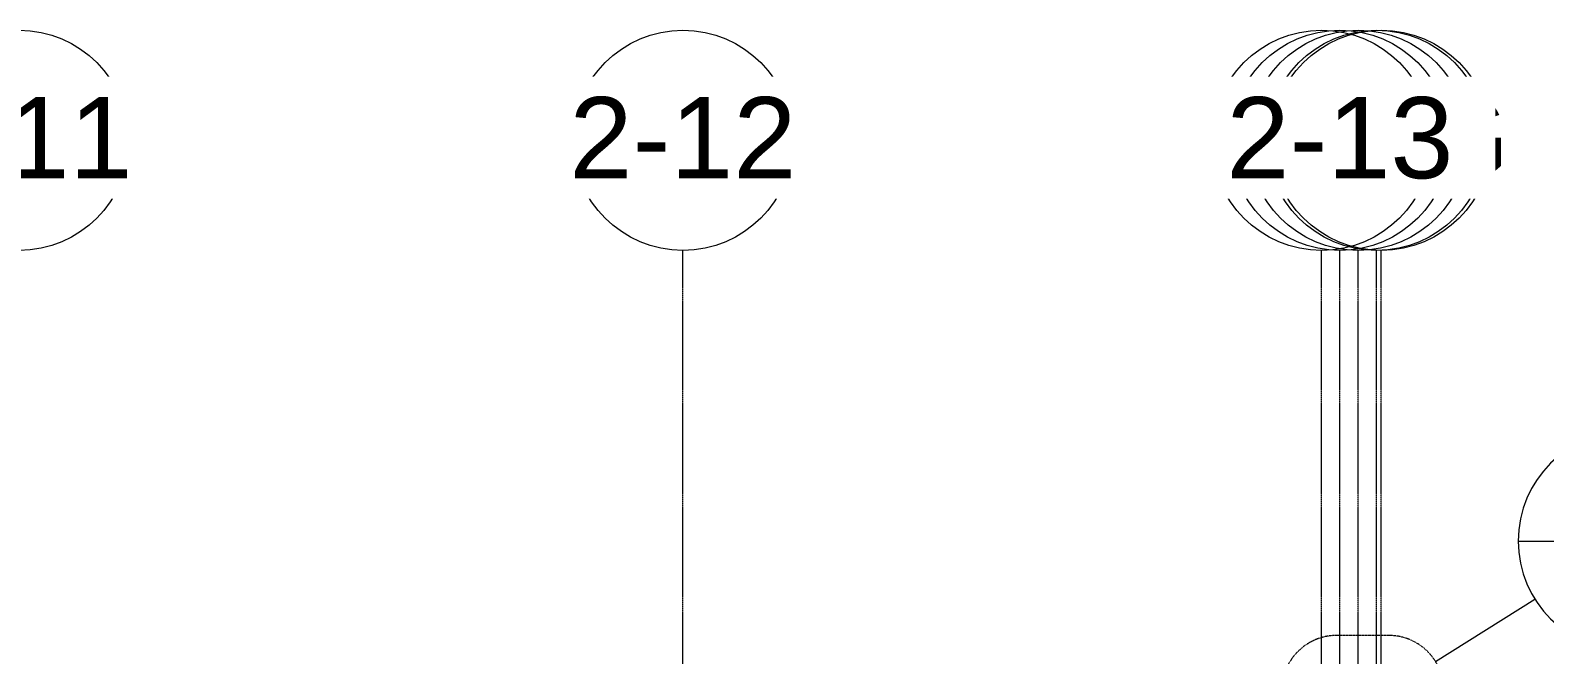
# Model space of a CAD drawing. Header units: inches. Extents: x -55396 to -733, y -290 to 853.
# Drawn here: x -23370 to -22710, y 397 to 670 of the extents above; entities that cross this region are included whole.
import ezdxf

# ---------------------------------------------------------------- set-up
doc = ezdxf.new("R2010")
doc.units = ezdxf.units.IN
doc.header["$MEASUREMENT"] = 0
doc.linetypes.add('Dash Dot 3_16_', pattern=[0.3125, 0.1875, -0.0625, 0, -0.0625])
doc.linetypes.add('Grid Line 1_2_', pattern=[0.875, 0.5, -0.125, 0.125, -0.125])
for name, color, linetype, lineweight in [('A-ANNO-SYMB', 150, 'Continuous', 9), ('S-GRID', 1, 'Continuous', 9), ('S-GRID-IDEN', 1, 'Continuous', 9)]:
    doc.layers.add(name, color=color, linetype=linetype, lineweight=lineweight)
doc.styles.add('Arial', font='arial.ttf', dxfattribs={"height": 35.407186})

# ---------------------------------------------------------------- blocks, each defined once
blk = doc.blocks.new('Grid - Grid Head - Circle-14747-Section 13')
at = {"layer": 'S-GRID-IDEN'}
blk.add_circle((-23085.89, 621.76), 48, dxfattribs=at)
blk = doc.blocks.new('Section - Callout Head-19020-Section 13')
at = {"layer": 'A-ANNO-SYMB'}
blk.add_line((-22721.64, 447.02), (-22625.64, 447.02), dxfattribs=at)
for start, end in [(0, 180), (180, 360)]:
    blk.add_arc((-22673.64, 447.02), 48, start, end, dxfattribs=at)

msp = doc.modelspace()

# ---------------------------------------------------------------- linework, layer by layer
at = {"layer": 'A-ANNO-SYMB'}
msp.add_line((-22757.76, 394.56), (-22714.37, 421.62), dxfattribs=at)
at = {"layer": 'A-ANNO-SYMB', "linetype": 'Dash Dot 3_16_'}
msp.add_line((-22778.13, 405.86), (-22800.8, 405.86), dxfattribs=at)
for centre, start, end in [((-22800.8, 381.86), 90, 180), ((-22778.13, 381.86), 0, 90)]:
    msp.add_arc(centre, 24, start, end, dxfattribs=at)
at = {"layer": 'S-GRID', "linetype": 'Grid Line 1_2_'}
for p, q in [((-23085.89, -132), (-23085.89, 573.76)), ((-23085.89, -132), (-23085.89, 573.76)), ((-22807.39, -132), (-22807.39, 573.76)), ((-22799.39, -132), (-22799.39, 573.76)), ((-22799.39, -132), (-22799.39, 573.76)), ((-22791.39, -132), (-22791.39, 573.76)), ((-22791.39, -132), (-22791.39, 573.76)), ((-22783.39, -132), (-22783.39, 573.76)), ((-22781.39, -132), (-22781.39, 573.76))]:
    msp.add_line(p, q, dxfattribs=at)

# ---------------------------------------------------------------- block references
at = {"layer": 'A-ANNO-SYMB'}
msp.add_blockref('Section - Callout Head-19020-Section 13', (0, 0), dxfattribs=at)
at = {"layer": 'S-GRID-IDEN'}
for p in [(-289.5, 0), (0, 0), (278.5, 0)]:
    msp.add_blockref('Grid - Grid Head - Circle-14747-Section 13', p, dxfattribs=at)

# ---------------------------------------------------------------- next in the draw order: texts
at = {"layer": 'S-GRID-IDEN', "char_height": 35.407, "attachment_point": 2, "line_spacing_factor": 0.938532, "style": 'Arial', "bg_fill": 3, "box_fill_scale": 1.25, "bg_fill_color": 0, "bg_fill_transparency": 0}
for s, insert, width in [('1-11', (-23375.4, 640.64), 117.936), ('1-12', (-23085.9, 640.64), 117.936), ('3-E.G', (-22807.4, 640.64), 153.792)]:
    msp.add_mtext(s, dxfattribs=dict(at, insert=insert, width=width))

# ---------------------------------------------------------------- next in the draw order: block references
at = {"layer": 'S-GRID-IDEN'}
for p in [(-289.5, 0), (0, 0), (286.5, 0)]:
    msp.add_blockref('Grid - Grid Head - Circle-14747-Section 13', p, dxfattribs=at)

# ---------------------------------------------------------------- next in the draw order: texts
at = {"layer": 'S-GRID-IDEN', "char_height": 35.407, "attachment_point": 2, "line_spacing_factor": 0.938532, "style": 'Arial', "bg_fill": 3, "box_fill_scale": 1.25, "bg_fill_color": 0, "bg_fill_transparency": 0}
for s, insert, width in [('2-11', (-23375.4, 640.64), 117.936), ('2-12', (-23085.9, 640.64), 117.936), ('3-E', (-22799.4, 640.64), 91.584)]:
    msp.add_mtext(s, dxfattribs=dict(at, insert=insert, width=width))

# ---------------------------------------------------------------- next in the draw order: block references
at = {"layer": 'S-GRID-IDEN'}
msp.add_blockref('Grid - Grid Head - Circle-14747-Section 13', (294.5, 0), dxfattribs=at)

# ---------------------------------------------------------------- next in the draw order: texts
at = {"layer": 'S-GRID-IDEN', "insert": (-22791.4, 640.64), "char_height": 35.407, "width": 117.936, "attachment_point": 2, "line_spacing_factor": 0.938532, "style": 'Arial', "bg_fill": 3, "box_fill_scale": 1.25, "bg_fill_color": 0, "bg_fill_transparency": 0}
msp.add_mtext('1-13', dxfattribs=at)

# ---------------------------------------------------------------- next in the draw order: block references
at = {"layer": 'S-GRID-IDEN'}
msp.add_blockref('Grid - Grid Head - Circle-14747-Section 13', (304.5, 0), dxfattribs=at)

# ---------------------------------------------------------------- next in the draw order: texts
at = {"layer": 'S-GRID-IDEN', "insert": (-22781.4, 640.64), "char_height": 35.407, "width": 180.144, "attachment_point": 2, "line_spacing_factor": 0.938532, "style": 'Arial', "bg_fill": 3, "box_fill_scale": 1.25, "bg_fill_color": 0, "bg_fill_transparency": 0}
msp.add_mtext('1-13.G', dxfattribs=at)

# ---------------------------------------------------------------- next in the draw order: block references
at = {"layer": 'S-GRID-IDEN'}
msp.add_blockref('Grid - Grid Head - Circle-14747-Section 13', (302.5, 0), dxfattribs=at)

# ---------------------------------------------------------------- next in the draw order: texts
at = {"layer": 'S-GRID-IDEN', "insert": (-22783.4, 640.64), "char_height": 35.407, "width": 94.608, "attachment_point": 2, "line_spacing_factor": 0.938532, "style": 'Arial', "bg_fill": 3, "box_fill_scale": 1.25, "bg_fill_color": 0, "bg_fill_transparency": 0}
msp.add_mtext('3-D', dxfattribs=at)

# ---------------------------------------------------------------- next in the draw order: block references
at = {"layer": 'S-GRID-IDEN'}
msp.add_blockref('Grid - Grid Head - Circle-14747-Section 13', (294.5, 0), dxfattribs=at)

# ---------------------------------------------------------------- next in the draw order: texts
at = {"layer": 'S-GRID-IDEN', "insert": (-22791.4, 640.64), "char_height": 35.407, "width": 156.816, "attachment_point": 2, "line_spacing_factor": 0.938532, "style": 'Arial', "bg_fill": 3, "box_fill_scale": 1.25, "bg_fill_color": 0, "bg_fill_transparency": 0}
msp.add_mtext('3-D.G', dxfattribs=at)

# ---------------------------------------------------------------- next in the draw order: block references
at = {"layer": 'S-GRID-IDEN'}
msp.add_blockref('Grid - Grid Head - Circle-14747-Section 13', (286.5, 0), dxfattribs=at)

# ---------------------------------------------------------------- next in the draw order: texts
at = {"layer": 'S-GRID-IDEN', "insert": (-22799.4, 640.64), "char_height": 35.407, "width": 117.936, "attachment_point": 2, "line_spacing_factor": 0.938532, "style": 'Arial', "bg_fill": 3, "box_fill_scale": 1.25, "bg_fill_color": 0, "bg_fill_transparency": 0}
msp.add_mtext('2-13', dxfattribs=at)

doc.saveas('drawing.dxf')
